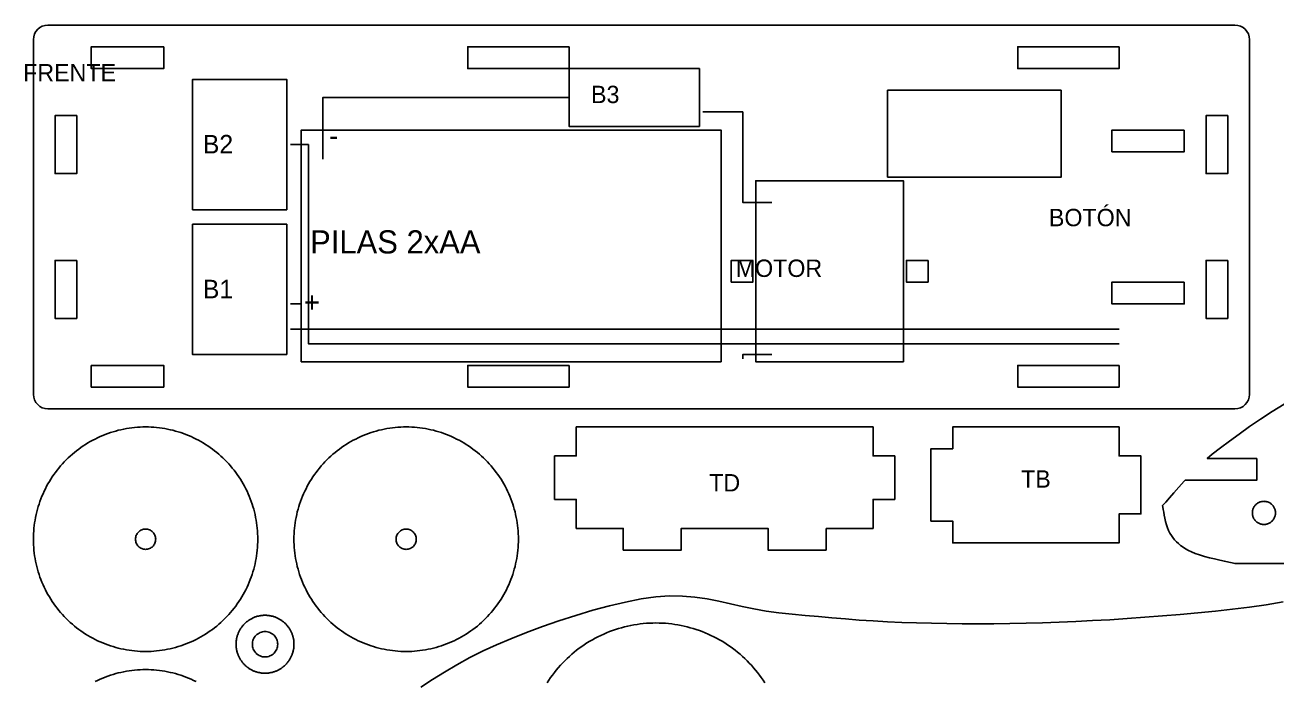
# Model space of a CAD drawing. Header units: metres. Extents: x 5 to 594, y 19 to 394.
# Drawn here: x 4.8 to 177.8, y 303.4 to 394 of the extents above; entities that cross this region are included whole.
import ezdxf
from ezdxf.enums import TextEntityAlignment as Align

# ---------------------------------------------------------------- set-up
doc = ezdxf.new("R2010")
doc.units = ezdxf.units.M
doc.layers.add('CORTAR', color=1, linetype='Continuous')
doc.layers.add('GRABAR', color=5, linetype='Continuous')

msp = doc.modelspace()

# ---------------------------------------------------------------- linework, layer by layer
at = {"layer": 'CORTAR'}
for points in [[(173.96, 342.61), (173.85, 342.23), (173.66, 341.89), (173.41, 341.59), (173.11, 341.34), (172.77, 341.15), (172.39, 341.04), (172, 341), (8, 341), (7.61, 341.04), (7.23, 341.15), (6.89, 341.34), (6.59, 341.59), (6.34, 341.89), (6.15, 342.23), (6.04, 342.61), (6, 343), (6, 392), (6.04, 392.39), (6.15, 392.77), (6.34, 393.11), (6.59, 393.41), (6.89, 393.66), (7.23, 393.85), (7.61, 393.96), (8, 394), (172, 394), (172.39, 393.96), (172.77, 393.85), (173.11, 393.66), (173.41, 393.41), (173.66, 393.11), (173.85, 392.77), (173.96, 392.39), (174, 392), (174, 343), (173.96, 342.61)], [(24, 391), (14, 391), (14, 388), (24, 388), (24, 391)], [(80, 391), (66, 391), (66, 388), (80, 388), (80, 391)], [(156, 391), (142, 391), (142, 388), (156, 388), (156, 391)], [(148, 385), (124, 385), (124, 373), (148, 373), (148, 385)], [(12, 381.5), (9, 381.5), (9, 373.5), (12, 373.5), (12, 381.5)], [(171, 381.5), (168, 381.5), (168, 373.5), (171, 373.5), (171, 381.5)], [(165, 379.5), (155, 379.5), (155, 376.5), (165, 376.5), (165, 379.5)], [(12, 361.5), (9, 361.5), (9, 353.5), (12, 353.5), (12, 361.5)], [(105.4, 361.5), (102.4, 361.5), (102.4, 358.5), (105.4, 358.5), (105.4, 361.5)], [(129.6, 361.5), (126.6, 361.5), (126.6, 358.5), (129.6, 358.5), (129.6, 361.5)], [(171, 361.5), (168, 361.5), (168, 353.5), (171, 353.5), (171, 361.5)], [(165, 358.5), (155, 358.5), (155, 355.5), (165, 355.5), (165, 358.5)], [(14, 347), (14, 344), (24, 344), (24, 347), (14, 347)], [(80, 347), (66, 347), (66, 344), (80, 344), (80, 347)], [(156, 347), (142, 347), (142, 344), (156, 344), (156, 347)], [(37, 322.62), (36.98, 322.24), (36.96, 321.86), (36.93, 321.48), (36.88, 321.1), (36.83, 320.73), (36.77, 320.35), (36.7, 319.98), (36.62, 319.6), (36.54, 319.23), (36.44, 318.87), (36.33, 318.5), (36.22, 318.14), (36.09, 317.78), (35.96, 317.42), (35.82, 317.07), (35.67, 316.72), (35.51, 316.37), (35.34, 316.03), (35.17, 315.69), (34.99, 315.36), (34.79, 315.03), (34.6, 314.71), (34.39, 314.39), (34.17, 314.07), (33.95, 313.77), (33.72, 313.46), (33.48, 313.17), (33.24, 312.88), (32.98, 312.59), (32.73, 312.31), (32.46, 312.04), (32.19, 311.77), (31.91, 311.52), (31.62, 311.26), (31.33, 311.02), (31.04, 310.78), (30.73, 310.55), (30.43, 310.33), (30.11, 310.11), (29.79, 309.9), (29.47, 309.71), (29.14, 309.51), (28.81, 309.33), (28.47, 309.16), (28.13, 308.99), (27.78, 308.83), (27.43, 308.68), (27.08, 308.54), (26.72, 308.41), (26.36, 308.28), (26, 308.17), (25.63, 308.06), (25.27, 307.96), (24.9, 307.88), (24.52, 307.8), (24.15, 307.73), (23.77, 307.67), (23.4, 307.62), (23.02, 307.57), (22.64, 307.54), (22.26, 307.52), (21.88, 307.5), (21.5, 307.5), (21.12, 307.5), (20.74, 307.52), (20.36, 307.54), (19.98, 307.57), (19.6, 307.62), (19.23, 307.67), (18.85, 307.73), (18.48, 307.8), (18.1, 307.88), (17.73, 307.96), (17.37, 308.06), (17, 308.17), (16.64, 308.28), (16.28, 308.41), (15.92, 308.54), (15.57, 308.68), (15.22, 308.83), (14.87, 308.99), (14.53, 309.16), (14.19, 309.33), (13.86, 309.51), (13.53, 309.71), (13.21, 309.9), (12.89, 310.11), (12.57, 310.33), (12.27, 310.55), (11.96, 310.78), (11.67, 311.02), (11.38, 311.26), (11.09, 311.52), (10.81, 311.77), (10.54, 312.04), (10.27, 312.31), (10.02, 312.59), (9.76, 312.88), (9.52, 313.17), (9.28, 313.46), (9.05, 313.77), (8.83, 314.07), (8.61, 314.39), (8.4, 314.71), (8.21, 315.03), (8.01, 315.36), (7.83, 315.69), (7.66, 316.03), (7.49, 316.37), (7.33, 316.72), (7.18, 317.07), (7.04, 317.42), (6.91, 317.78), (6.78, 318.14), (6.67, 318.5), (6.56, 318.87), (6.46, 319.23), (6.38, 319.6), (6.3, 319.98), (6.23, 320.35), (6.17, 320.73), (6.12, 321.1), (6.07, 321.48), (6.04, 321.86), (6.02, 322.24), (6, 322.62), (6, 323), (6, 323.38), (6.02, 323.76), (6.04, 324.14), (6.07, 324.52), (6.12, 324.9), (6.17, 325.27), (6.23, 325.65), (6.3, 326.02), (6.38, 326.4), (6.46, 326.77), (6.56, 327.13), (6.67, 327.5), (6.78, 327.86), (6.91, 328.22), (7.04, 328.58), (7.18, 328.93), (7.33, 329.28), (7.49, 329.63), (7.66, 329.97), (7.83, 330.31), (8.01, 330.64), (8.21, 330.97), (8.4, 331.29), (8.61, 331.61), (8.83, 331.93), (9.05, 332.23), (9.28, 332.54), (9.52, 332.83), (9.76, 333.12), (10.02, 333.41), (10.27, 333.69), (10.54, 333.96), (10.81, 334.23), (11.09, 334.48), (11.38, 334.74), (11.67, 334.98), (11.96, 335.22), (12.27, 335.45), (12.57, 335.67), (12.89, 335.89), (13.21, 336.1), (13.53, 336.29), (13.86, 336.49), (14.19, 336.67), (14.53, 336.84), (14.87, 337.01), (15.22, 337.17), (15.57, 337.32), (15.92, 337.46), (16.28, 337.59), (16.64, 337.72), (17, 337.83), (17.37, 337.94), (17.73, 338.04), (18.1, 338.12), (18.48, 338.2), (18.85, 338.27), (19.23, 338.33), (19.6, 338.38), (19.98, 338.43), (20.36, 338.46), (20.74, 338.48), (21.12, 338.5), (21.5, 338.5), (21.88, 338.5), (22.26, 338.48), (22.64, 338.46), (23.02, 338.43), (23.4, 338.38), (23.77, 338.33), (24.15, 338.27), (24.52, 338.2), (24.9, 338.12), (25.27, 338.04), (25.63, 337.94), (26, 337.83), (26.36, 337.72), (26.72, 337.59), (27.08, 337.46), (27.43, 337.32), (27.78, 337.17), (28.13, 337.01), (28.47, 336.84), (28.81, 336.67), (29.14, 336.49), (29.47, 336.29), (29.79, 336.1), (30.11, 335.89), (30.43, 335.67), (30.73, 335.45), (31.04, 335.22), (31.33, 334.98), (31.62, 334.74), (31.91, 334.48), (32.19, 334.23), (32.46, 333.96), (32.73, 333.69), (32.98, 333.41), (33.24, 333.12), (33.48, 332.83), (33.72, 332.54), (33.95, 332.23), (34.17, 331.93), (34.39, 331.61), (34.6, 331.29), (34.79, 330.97), (34.99, 330.64), (35.17, 330.31), (35.34, 329.97), (35.51, 329.63), (35.67, 329.28), (35.82, 328.93), (35.96, 328.58), (36.09, 328.22), (36.22, 327.86), (36.33, 327.5), (36.44, 327.13), (36.54, 326.77), (36.62, 326.4), (36.7, 326.02), (36.77, 325.65), (36.83, 325.27), (36.88, 324.9), (36.93, 324.52), (36.96, 324.14), (36.98, 323.76), (37, 323.38), (37, 323), (37, 322.62)], [(73, 322.62), (72.98, 322.24), (72.96, 321.86), (72.93, 321.48), (72.88, 321.1), (72.83, 320.73), (72.77, 320.35), (72.7, 319.98), (72.62, 319.6), (72.54, 319.23), (72.44, 318.87), (72.33, 318.5), (72.22, 318.14), (72.09, 317.78), (71.96, 317.42), (71.82, 317.07), (71.67, 316.72), (71.51, 316.37), (71.34, 316.03), (71.17, 315.69), (70.99, 315.36), (70.79, 315.03), (70.6, 314.71), (70.39, 314.39), (70.17, 314.07), (69.95, 313.77), (69.72, 313.46), (69.48, 313.17), (69.24, 312.88), (68.98, 312.59), (68.73, 312.31), (68.46, 312.04), (68.19, 311.77), (67.91, 311.52), (67.62, 311.26), (67.33, 311.02), (67.04, 310.78), (66.73, 310.55), (66.43, 310.33), (66.11, 310.11), (65.79, 309.9), (65.47, 309.71), (65.14, 309.51), (64.81, 309.33), (64.47, 309.16), (64.13, 308.99), (63.78, 308.83), (63.43, 308.68), (63.08, 308.54), (62.72, 308.41), (62.36, 308.28), (62, 308.17), (61.63, 308.06), (61.27, 307.96), (60.9, 307.88), (60.52, 307.8), (60.15, 307.73), (59.77, 307.67), (59.4, 307.62), (59.02, 307.57), (58.64, 307.54), (58.26, 307.52), (57.88, 307.5), (57.5, 307.5), (57.12, 307.5), (56.74, 307.52), (56.36, 307.54), (55.98, 307.57), (55.6, 307.62), (55.23, 307.67), (54.85, 307.73), (54.48, 307.8), (54.1, 307.88), (53.73, 307.96), (53.37, 308.06), (53, 308.17), (52.64, 308.28), (52.28, 308.41), (51.92, 308.54), (51.57, 308.68), (51.22, 308.83), (50.87, 308.99), (50.53, 309.16), (50.19, 309.33), (49.86, 309.51), (49.53, 309.71), (49.21, 309.9), (48.89, 310.11), (48.57, 310.33), (48.27, 310.55), (47.96, 310.78), (47.67, 311.02), (47.38, 311.26), (47.09, 311.52), (46.81, 311.77), (46.54, 312.04), (46.27, 312.31), (46.02, 312.59), (45.76, 312.88), (45.52, 313.17), (45.28, 313.46), (45.05, 313.77), (44.83, 314.07), (44.61, 314.39), (44.4, 314.71), (44.21, 315.03), (44.01, 315.36), (43.83, 315.69), (43.66, 316.03), (43.49, 316.37), (43.33, 316.72), (43.18, 317.07), (43.04, 317.42), (42.91, 317.78), (42.78, 318.14), (42.67, 318.5), (42.56, 318.87), (42.46, 319.23), (42.38, 319.6), (42.3, 319.98), (42.23, 320.35), (42.17, 320.73), (42.12, 321.1), (42.07, 321.48), (42.04, 321.86), (42.02, 322.24), (42, 322.62), (42, 323), (42, 323.38), (42.02, 323.76), (42.04, 324.14), (42.07, 324.52), (42.12, 324.9), (42.17, 325.27), (42.23, 325.65), (42.3, 326.02), (42.38, 326.4), (42.46, 326.77), (42.56, 327.13), (42.67, 327.5), (42.78, 327.86), (42.91, 328.22), (43.04, 328.58), (43.18, 328.93), (43.33, 329.28), (43.49, 329.63), (43.66, 329.97), (43.83, 330.31), (44.01, 330.64), (44.21, 330.97), (44.4, 331.29), (44.61, 331.61), (44.83, 331.93), (45.05, 332.23), (45.28, 332.54), (45.52, 332.83), (45.76, 333.12), (46.02, 333.41), (46.27, 333.69), (46.54, 333.96), (46.81, 334.23), (47.09, 334.48), (47.38, 334.74), (47.67, 334.98), (47.96, 335.22), (48.27, 335.45), (48.57, 335.67), (48.89, 335.89), (49.21, 336.1), (49.53, 336.29), (49.86, 336.49), (50.19, 336.67), (50.53, 336.84), (50.87, 337.01), (51.22, 337.17), (51.57, 337.32), (51.92, 337.46), (52.28, 337.59), (52.64, 337.72), (53, 337.83), (53.37, 337.94), (53.73, 338.04), (54.1, 338.12), (54.48, 338.2), (54.85, 338.27), (55.23, 338.33), (55.6, 338.38), (55.98, 338.43), (56.36, 338.46), (56.74, 338.48), (57.12, 338.5), (57.5, 338.5), (57.88, 338.5), (58.26, 338.48), (58.64, 338.46), (59.02, 338.43), (59.4, 338.38), (59.77, 338.33), (60.15, 338.27), (60.52, 338.2), (60.9, 338.12), (61.27, 338.04), (61.63, 337.94), (62, 337.83), (62.36, 337.72), (62.72, 337.59), (63.08, 337.46), (63.43, 337.32), (63.78, 337.17), (64.13, 337.01), (64.47, 336.84), (64.81, 336.67), (65.14, 336.49), (65.47, 336.29), (65.79, 336.1), (66.11, 335.89), (66.43, 335.67), (66.73, 335.45), (67.04, 335.22), (67.33, 334.98), (67.62, 334.74), (67.91, 334.48), (68.19, 334.23), (68.46, 333.96), (68.73, 333.69), (68.98, 333.41), (69.24, 333.12), (69.48, 332.83), (69.72, 332.54), (69.95, 332.23), (70.17, 331.93), (70.39, 331.61), (70.6, 331.29), (70.79, 330.97), (70.99, 330.64), (71.17, 330.31), (71.34, 329.97), (71.51, 329.63), (71.67, 329.28), (71.82, 328.93), (71.96, 328.58), (72.09, 328.22), (72.22, 327.86), (72.33, 327.5), (72.44, 327.13), (72.54, 326.77), (72.62, 326.4), (72.7, 326.02), (72.77, 325.65), (72.83, 325.27), (72.88, 324.9), (72.93, 324.52), (72.96, 324.14), (72.98, 323.76), (73, 323.38), (73, 323), (73, 322.62)], [(115.5, 324.5), (115.5, 321.5), (107.5, 321.5), (107.5, 324.5), (95.5, 324.5), (95.5, 321.5), (87.5, 321.5), (87.5, 324.5), (81, 324.5), (81, 328.5), (78, 328.5), (78, 334.5), (81, 334.5), (81, 338.5), (122, 338.5), (122, 334.5), (125, 334.5), (125, 328.5), (122, 328.5), (122, 324.5), (115.5, 324.5)], [(156, 338.5), (156, 334.5), (159, 334.5), (159, 326.5), (156, 326.5), (156, 322.5), (133, 322.5), (133, 325.5), (130, 325.5), (130, 335.5), (133, 335.5), (133, 338.5), (156, 338.5)], [(177.57, 326.95), (177.55, 327.05), (177.52, 327.15), (177.48, 327.25), (177.43, 327.35), (177.39, 327.44), (177.33, 327.53), (177.27, 327.61), (177.2, 327.69), (177.13, 327.77), (177.05, 327.84), (176.97, 327.91), (176.89, 327.97), (176.8, 328.02), (176.71, 328.07), (176.61, 328.12), (176.51, 328.15), (176.41, 328.18), (176.31, 328.21), (176.21, 328.22), (176.1, 328.23), (176, 328.24), (175.9, 328.23), (175.79, 328.22), (175.69, 328.21), (175.59, 328.18), (175.49, 328.15), (175.39, 328.12), (175.29, 328.07), (175.2, 328.02), (175.11, 327.97), (175.03, 327.91), (174.95, 327.84), (174.87, 327.77), (174.8, 327.69), (174.73, 327.61), (174.67, 327.53), (174.61, 327.44), (174.57, 327.35), (174.52, 327.25), (174.48, 327.15), (174.45, 327.05), (174.43, 326.95), (174.41, 326.85), (174.4, 326.74), (174.4, 326.64), (174.4, 326.53), (174.41, 326.43), (174.43, 326.33), (174.45, 326.22), (174.48, 326.12), (174.52, 326.03), (174.57, 325.93), (174.61, 325.84), (174.67, 325.75), (174.73, 325.66), (174.8, 325.58), (174.87, 325.51), (174.95, 325.44), (175.03, 325.37), (175.11, 325.31), (175.2, 325.25), (175.29, 325.2), (175.39, 325.16), (175.49, 325.12), (175.59, 325.09), (175.69, 325.07), (175.79, 325.05), (175.9, 325.04), (176, 325.04), (176.1, 325.04), (176.21, 325.05), (176.31, 325.07), (176.41, 325.09), (176.51, 325.12), (176.61, 325.16), (176.71, 325.2), (176.8, 325.25), (176.89, 325.31), (176.97, 325.37), (177.05, 325.44), (177.13, 325.51), (177.2, 325.58), (177.27, 325.66), (177.33, 325.75), (177.39, 325.84), (177.43, 325.93), (177.48, 326.03), (177.52, 326.12), (177.55, 326.22), (177.57, 326.33), (177.59, 326.43), (177.6, 326.53), (177.6, 326.64), (177.6, 326.74), (177.59, 326.85), (177.57, 326.95)], [(22.89, 323.14), (22.87, 323.27), (22.84, 323.41), (22.79, 323.54), (22.73, 323.66), (22.66, 323.78), (22.58, 323.89), (22.49, 323.99), (22.39, 324.08), (22.28, 324.16), (22.16, 324.23), (22.04, 324.29), (21.91, 324.34), (21.77, 324.37), (21.64, 324.39), (21.5, 324.4), (21.36, 324.39), (21.23, 324.37), (21.09, 324.34), (20.96, 324.29), (20.84, 324.23), (20.72, 324.16), (20.61, 324.08), (20.51, 323.99), (20.42, 323.89), (20.34, 323.78), (20.27, 323.66), (20.21, 323.54), (20.16, 323.41), (20.13, 323.27), (20.11, 323.14), (20.1, 323), (20.11, 322.86), (20.13, 322.73), (20.16, 322.59), (20.21, 322.46), (20.27, 322.34), (20.34, 322.22), (20.42, 322.11), (20.51, 322.01), (20.61, 321.92), (20.72, 321.84), (20.84, 321.77), (20.96, 321.71), (21.09, 321.66), (21.23, 321.63), (21.36, 321.61), (21.5, 321.6), (21.64, 321.61), (21.77, 321.63), (21.91, 321.66), (22.04, 321.71), (22.16, 321.77), (22.28, 321.84), (22.39, 321.92), (22.49, 322.01), (22.58, 322.11), (22.66, 322.22), (22.73, 322.34), (22.79, 322.46), (22.84, 322.59), (22.87, 322.73), (22.89, 322.86), (22.9, 323), (22.89, 323.14)], [(58.89, 323.14), (58.87, 323.27), (58.84, 323.41), (58.79, 323.54), (58.73, 323.66), (58.66, 323.78), (58.58, 323.89), (58.49, 323.99), (58.39, 324.08), (58.28, 324.16), (58.16, 324.23), (58.04, 324.29), (57.91, 324.34), (57.77, 324.37), (57.64, 324.39), (57.5, 324.4), (57.36, 324.39), (57.23, 324.37), (57.09, 324.34), (56.96, 324.29), (56.84, 324.23), (56.72, 324.16), (56.61, 324.08), (56.51, 323.99), (56.42, 323.89), (56.34, 323.78), (56.27, 323.66), (56.21, 323.54), (56.16, 323.41), (56.13, 323.27), (56.11, 323.14), (56.1, 323), (56.11, 322.86), (56.13, 322.73), (56.16, 322.59), (56.21, 322.46), (56.27, 322.34), (56.34, 322.22), (56.42, 322.11), (56.51, 322.01), (56.61, 321.92), (56.72, 321.84), (56.84, 321.77), (56.96, 321.71), (57.09, 321.66), (57.23, 321.63), (57.36, 321.61), (57.5, 321.6), (57.64, 321.61), (57.77, 321.63), (57.91, 321.66), (58.04, 321.71), (58.16, 321.77), (58.28, 321.84), (58.39, 321.92), (58.49, 322.01), (58.58, 322.11), (58.66, 322.22), (58.73, 322.34), (58.79, 322.46), (58.84, 322.59), (58.87, 322.73), (58.89, 322.86), (58.9, 323), (58.89, 323.14)], [(42, 308.4), (42, 308.3), (41.99, 308.21), (41.98, 308.11), (41.97, 308.01), (41.96, 307.91), (41.94, 307.82), (41.92, 307.72), (41.9, 307.62), (41.88, 307.53), (41.86, 307.43), (41.83, 307.34), (41.8, 307.25), (41.77, 307.15), (41.73, 307.06), (41.7, 306.97), (41.66, 306.88), (41.62, 306.79), (41.57, 306.7), (41.53, 306.61), (41.48, 306.53), (41.43, 306.44), (41.38, 306.36), (41.33, 306.28), (41.27, 306.2), (41.21, 306.12), (41.15, 306.04), (41.09, 305.96), (41.03, 305.89), (40.96, 305.81), (40.9, 305.74), (40.83, 305.67), (40.76, 305.6), (40.69, 305.54), (40.61, 305.47), (40.54, 305.41), (40.46, 305.35), (40.38, 305.29), (40.3, 305.23), (40.22, 305.17), (40.14, 305.12), (40.06, 305.07), (39.97, 305.02), (39.89, 304.97), (39.8, 304.93), (39.71, 304.88), (39.62, 304.84), (39.53, 304.8), (39.44, 304.77), (39.35, 304.73), (39.25, 304.7), (39.16, 304.67), (39.07, 304.64), (38.97, 304.62), (38.88, 304.6), (38.78, 304.58), (38.68, 304.56), (38.59, 304.54), (38.49, 304.53), (38.39, 304.52), (38.29, 304.51), (38.2, 304.5), (38.1, 304.5), (38, 304.5), (37.9, 304.5), (37.8, 304.5), (37.71, 304.51), (37.61, 304.52), (37.51, 304.53), (37.41, 304.54), (37.32, 304.56), (37.22, 304.58), (37.12, 304.6), (37.03, 304.62), (36.93, 304.64), (36.84, 304.67), (36.75, 304.7), (36.65, 304.73), (36.56, 304.77), (36.47, 304.8), (36.38, 304.84), (36.29, 304.88), (36.2, 304.93), (36.11, 304.97), (36.03, 305.02), (35.94, 305.07), (35.86, 305.12), (35.78, 305.17), (35.7, 305.23), (35.62, 305.29), (35.54, 305.35), (35.46, 305.41), (35.39, 305.47), (35.31, 305.54), (35.24, 305.6), (35.17, 305.67), (35.1, 305.74), (35.04, 305.81), (34.97, 305.89), (34.91, 305.96), (34.85, 306.04), (34.79, 306.12), (34.73, 306.2), (34.67, 306.28), (34.62, 306.36), (34.57, 306.44), (34.52, 306.53), (34.47, 306.61), (34.43, 306.7), (34.38, 306.79), (34.34, 306.88), (34.3, 306.97), (34.27, 307.06), (34.23, 307.15), (34.2, 307.25), (34.17, 307.34), (34.14, 307.43), (34.12, 307.53), (34.1, 307.62), (34.08, 307.72), (34.06, 307.82), (34.04, 307.91), (34.03, 308.01), (34.02, 308.11), (34.01, 308.21), (34, 308.3), (34, 308.4), (34, 308.5), (34, 308.6), (34, 308.7), (34.01, 308.79), (34.02, 308.89), (34.03, 308.99), (34.04, 309.09), (34.06, 309.18), (34.08, 309.28), (34.1, 309.38), (34.12, 309.47), (34.14, 309.57), (34.17, 309.66), (34.2, 309.75), (34.23, 309.85), (34.27, 309.94), (34.3, 310.03), (34.34, 310.12), (34.38, 310.21), (34.43, 310.3), (34.47, 310.39), (34.52, 310.47), (34.57, 310.56), (34.62, 310.64), (34.67, 310.72), (34.73, 310.8), (34.79, 310.88), (34.85, 310.96), (34.91, 311.04), (34.97, 311.11), (35.04, 311.19), (35.1, 311.26), (35.17, 311.33), (35.24, 311.4), (35.31, 311.46), (35.39, 311.53), (35.46, 311.59), (35.54, 311.65), (35.62, 311.71), (35.7, 311.77), (35.78, 311.83), (35.86, 311.88), (35.94, 311.93), (36.03, 311.98), (36.11, 312.03), (36.2, 312.07), (36.29, 312.12), (36.38, 312.16), (36.47, 312.2), (36.56, 312.23), (36.65, 312.27), (36.75, 312.3), (36.84, 312.33), (36.93, 312.36), (37.03, 312.38), (37.12, 312.4), (37.22, 312.42), (37.32, 312.44), (37.41, 312.46), (37.51, 312.47), (37.61, 312.48), (37.71, 312.49), (37.8, 312.5), (37.9, 312.5), (38, 312.5), (38.1, 312.5), (38.2, 312.5), (38.29, 312.49), (38.39, 312.48), (38.49, 312.47), (38.59, 312.46), (38.68, 312.44), (38.78, 312.42), (38.88, 312.4), (38.97, 312.38), (39.07, 312.36), (39.16, 312.33), (39.25, 312.3), (39.35, 312.27), (39.44, 312.23), (39.53, 312.2), (39.62, 312.16), (39.71, 312.12), (39.8, 312.07), (39.89, 312.03), (39.97, 311.98), (40.06, 311.93), (40.14, 311.88), (40.22, 311.83), (40.3, 311.77), (40.38, 311.71), (40.46, 311.65), (40.54, 311.59), (40.61, 311.53), (40.69, 311.46), (40.76, 311.4), (40.83, 311.33), (40.9, 311.26), (40.96, 311.19), (41.03, 311.11), (41.09, 311.04), (41.15, 310.96), (41.21, 310.88), (41.27, 310.8), (41.33, 310.72), (41.38, 310.64), (41.43, 310.56), (41.48, 310.47), (41.53, 310.39), (41.57, 310.3), (41.62, 310.21), (41.66, 310.12), (41.7, 310.03), (41.73, 309.94), (41.77, 309.85), (41.8, 309.75), (41.83, 309.66), (41.86, 309.57), (41.88, 309.47), (41.9, 309.38), (41.92, 309.28), (41.94, 309.18), (41.96, 309.09), (41.97, 308.99), (41.98, 308.89), (41.99, 308.79), (42, 308.7), (42, 308.6), (42, 308.5), (42, 308.4)], [(39.74, 308.67), (39.72, 308.84), (39.67, 309.01), (39.62, 309.17), (39.54, 309.32), (39.46, 309.47), (39.35, 309.61), (39.24, 309.74), (39.11, 309.85), (38.97, 309.96), (38.82, 310.04), (38.67, 310.12), (38.51, 310.17), (38.34, 310.22), (38.17, 310.24), (38, 310.25), (37.83, 310.24), (37.66, 310.22), (37.49, 310.17), (37.33, 310.12), (37.18, 310.04), (37.03, 309.96), (36.89, 309.85), (36.76, 309.74), (36.65, 309.61), (36.54, 309.47), (36.46, 309.32), (36.38, 309.17), (36.33, 309.01), (36.28, 308.84), (36.26, 308.67), (36.25, 308.5), (36.26, 308.33), (36.28, 308.16), (36.33, 307.99), (36.38, 307.83), (36.46, 307.68), (36.54, 307.53), (36.65, 307.39), (36.76, 307.26), (36.89, 307.15), (37.03, 307.04), (37.18, 306.96), (37.33, 306.88), (37.49, 306.83), (37.66, 306.78), (37.83, 306.76), (38, 306.75), (38.17, 306.76), (38.34, 306.78), (38.51, 306.83), (38.67, 306.88), (38.82, 306.96), (38.97, 307.04), (39.11, 307.15), (39.24, 307.26), (39.35, 307.39), (39.46, 307.53), (39.54, 307.68), (39.62, 307.83), (39.67, 307.99), (39.72, 308.16), (39.74, 308.33), (39.75, 308.5), (39.74, 308.67)]]:
    msp.add_lwpolyline(points, close=True, dxfattribs=at)
for points in [[(194.01, 319.64), (172, 319.64), (171.63, 319.73), (171.14, 319.84), (170.55, 319.97), (169.89, 320.12), (169.19, 320.28), (168.47, 320.45), (167.77, 320.63), (167.1, 320.83), (166.51, 321.03), (166, 321.24), (165.57, 321.45), (165.18, 321.68), (164.82, 321.91), (164.49, 322.15), (164.19, 322.4), (163.91, 322.66), (163.66, 322.94), (163.42, 323.23), (163.21, 323.53), (163, 323.84), (162.81, 324.19), (162.66, 324.58), (162.52, 325.01), (162.41, 325.45), (162.31, 325.9), (162.23, 326.33), (162.16, 326.74), (162.1, 327.1), (162.05, 327.41), (162, 327.64), (162.44, 328.11), (162.96, 328.7), (163.56, 329.39), (164.24, 330.18), (165, 331.03), (165.11, 331.14), (165.11, 331.14), (175, 331.14), (175, 334.14), (168.16, 334.14), (168.84, 334.73), (170, 335.64), (171.25, 336.56), (172.59, 337.53), (174.02, 338.55), (175.54, 339.58), (177.12, 340.63), (178.78, 341.66)], [(59.54, 302.58), (61.12, 303.63), (62.78, 304.66), (64.51, 305.68), (66.29, 306.65), (68.12, 307.58), (70, 308.44), (71.98, 309.27), (74.1, 310.1), (76.32, 310.93), (78.61, 311.73), (80.94, 312.49), (83.27, 313.19), (85.58, 313.81), (87.82, 314.33), (89.98, 314.75), (92, 315.04), (93.89, 315.17), (95.69, 315.15), (97.4, 315), (99.06, 314.75), (100.69, 314.44), (102.3, 314.08), (103.91, 313.72), (105.55, 313.37), (107.24, 313.07), (109, 312.84), (110.81, 312.66), (112.62, 312.48), (114.46, 312.31), (116.31, 312.14), (118.19, 311.99), (120.09, 311.84), (122.02, 311.72), (123.98, 311.6), (125.97, 311.51), (128, 311.44), (130.07, 311.39), (132.18, 311.35), (134.32, 311.32), (136.49, 311.32), (138.69, 311.33), (140.91, 311.35), (143.16, 311.4), (145.42, 311.46), (147.71, 311.54), (150, 311.64), (152.33, 311.76), (154.7, 311.89), (157.12, 312.05), (159.55, 312.22), (162, 312.41), (164.45, 312.62), (166.88, 312.85), (169.3, 313.09), (171.67, 313.36), (174, 313.64), (176.32, 313.96), (178.67, 314.34)], [(107.04, 303.16), (106.8, 303.53), (106.55, 303.89), (106.3, 304.24), (106.03, 304.59), (105.76, 304.93), (105.48, 305.26), (105.19, 305.59), (104.89, 305.91), (104.59, 306.22), (104.27, 306.53), (103.95, 306.83), (103.63, 307.12), (103.29, 307.4), (102.95, 307.67), (102.6, 307.94), (102.25, 308.19), (101.89, 308.44), (101.52, 308.68), (101.15, 308.91), (100.77, 309.13), (100.39, 309.34), (100, 309.54), (99.61, 309.73), (99.21, 309.91), (98.81, 310.08), (98.41, 310.25), (98, 310.4), (97.58, 310.54), (97.17, 310.67), (96.75, 310.79), (96.33, 310.9), (95.9, 311.01), (95.47, 311.1), (95.04, 311.18), (94.61, 311.25), (94.18, 311.3), (93.74, 311.35), (93.31, 311.39), (92.87, 311.42), (92.44, 311.43), (92, 311.44), (91.56, 311.43), (91.13, 311.42), (90.69, 311.39), (90.26, 311.35), (89.82, 311.3), (89.39, 311.25), (88.96, 311.18), (88.53, 311.1), (88.1, 311.01), (87.67, 310.9), (87.25, 310.79), (86.83, 310.67), (86.42, 310.54), (86, 310.4), (85.59, 310.25), (85.19, 310.08), (84.79, 309.91), (84.39, 309.73), (84, 309.54), (83.61, 309.34), (83.23, 309.13), (82.85, 308.91), (82.48, 308.68), (82.11, 308.44), (81.75, 308.19), (81.4, 307.94), (81.05, 307.67), (80.71, 307.4), (80.37, 307.12), (80.05, 306.83), (79.73, 306.53), (79.41, 306.22), (79.11, 305.91), (78.81, 305.59), (78.52, 305.26), (78.24, 304.93), (77.97, 304.59), (77.7, 304.24), (77.45, 303.89), (77.2, 303.53), (76.96, 303.16)], [(14.53, 303.34), (14.87, 303.51), (15.22, 303.67), (15.57, 303.82), (15.92, 303.96), (16.28, 304.09), (16.64, 304.22), (17, 304.33), (17.37, 304.44), (17.73, 304.54), (18.1, 304.62), (18.48, 304.7), (18.85, 304.77), (19.23, 304.83), (19.6, 304.88), (19.98, 304.93), (20.36, 304.96), (20.74, 304.98), (21.12, 305), (21.5, 305), (21.88, 305), (22.26, 304.98), (22.64, 304.96), (23.02, 304.93), (23.4, 304.88), (23.77, 304.83), (24.15, 304.77), (24.52, 304.7), (24.9, 304.62), (25.27, 304.54), (25.63, 304.44), (26, 304.33), (26.36, 304.22), (26.72, 304.09), (27.08, 303.96), (27.43, 303.82), (27.78, 303.67), (28.13, 303.51), (28.47, 303.34)]]:
    msp.add_lwpolyline(points, dxfattribs=at)
at = {"layer": 'GRABAR'}
for points in [[(98, 380), (98, 388), (80, 388), (80, 380), (98, 380)], [(41, 368.5), (41, 386.5), (28, 386.5), (28, 368.5), (41, 368.5)], [(101, 347.5), (101, 379.5), (43, 379.5), (43, 347.5), (101, 347.5)], [(126.2, 347.5), (126.2, 372.5), (105.8, 372.5), (105.8, 347.5), (126.2, 347.5)], [(41, 348.5), (41, 366.5), (28, 366.5), (28, 348.5), (41, 348.5)]]:
    msp.add_lwpolyline(points, close=True, dxfattribs=at)
for points in [[(46, 375.5), (46, 384), (80, 384)], [(108, 369.5), (104, 369.5), (104, 382), (98.5, 382)], [(156, 350), (44, 350), (44, 377.5), (41.5, 377.5)], [(43, 355.5), (41.5, 355.5)], [(156, 352), (50, 352), (41.5, 352)], [(108, 348.5), (104, 348.5), (104, 347.9)]]:
    msp.add_lwpolyline(points, dxfattribs=at)

# ---------------------------------------------------------------- texts
for s, height, p in [('FRENTE', 2.4, (11, 385.5)), ('B3', 2.4, (85, 382.5)), ('B2', 2.56, (31.5, 375.5)), ('-', 2.8, (47.5, 376.5)), ('BOTÓN', 2.4, (152, 365.5)), ('PILAS 2xAA', 3.2, (56, 361.5)), ('MOTOR', 2.4, (109, 358.5)), ('B1', 2.56, (31.5, 355.5)), ('+', 2.8, (44.5, 353.5)), ('TB', 2.4, (144.5, 329.4)), ('TD', 2.4, (101.5, 328.88))]:
    msp.add_text(s, height=height, dxfattribs=at).set_placement(p, align=Align.BOTTOM_CENTER)

doc.saveas('drawing.dxf')
